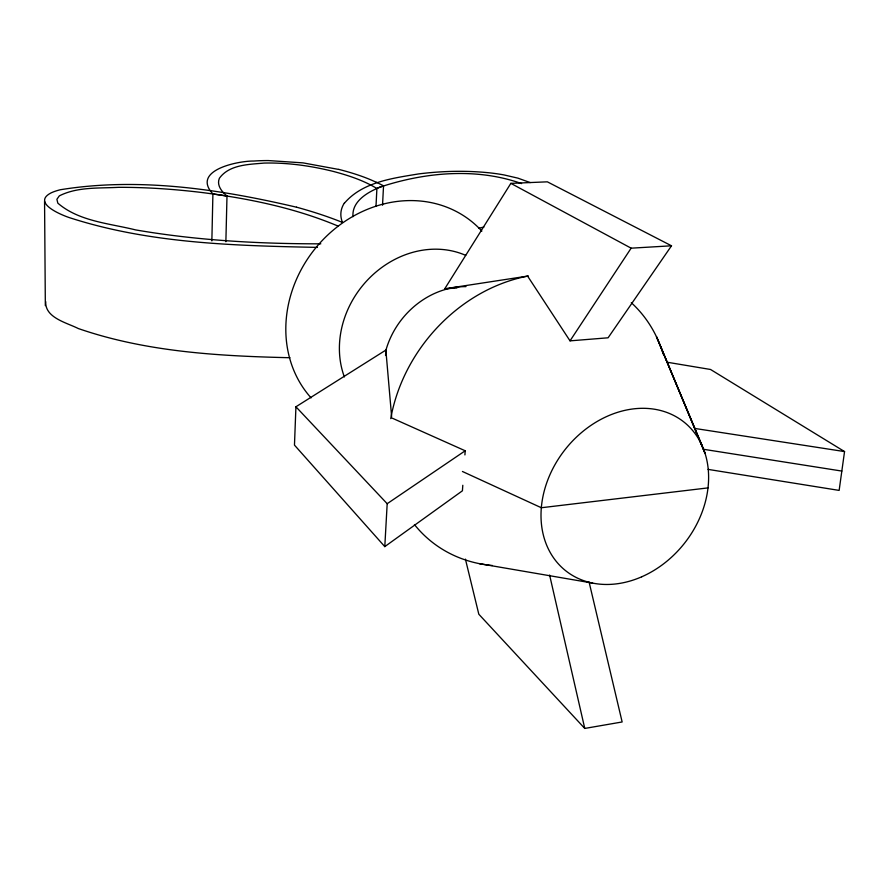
<?xml version="1.0" encoding="UTF-8"?>
<svg xmlns="http://www.w3.org/2000/svg" width="889" height="889" viewBox="0 0 889 889"><rect width="100%" height="100%" fill="white"/><g stroke="black" fill="none" stroke-linecap="round" stroke-linejoin="round"><path stroke-width="1.33" d="M211.86 240.875L212.904 193.935C190.935 170.266 238.196 160.82 253.754 161.042A53.04 11.968 2.2 0 1 268.378 160.565L303.016 162.876L338.509 169.399M225.873 241.708L226.995 196.036C221.85 191.757 216.405 185.234 219.394 178.256C229.262 164.543 248.842 164.465 264.133 163.076C287.347 162.509 310.55 165.776 333.053 171.355C348.077 175.344 363.157 180.211 376.547 188.29C422.208 172.477 475.182 167.01 521.587 183.59M391.627 416.585L385.859 350.088L295.926 406.784L294.47 445.111L384.793 546.613L462.424 490.795L462.802 485.272M375.991 206.381L376.903 188.501L379.736 187.301M382.526 205.215L383.537 185.823L376.28 182.167M385.559 355.489L385.859 350.088M384.793 546.613L387.182 503.707L295.926 406.784M464.914 454.924L465.203 450.779L391.749 417.941M666.861 362.179L710.544 369.48L844.55 451.579L839.138 490.406L708.077 469.392M45.728 301.682C44.85 317.806 66.819 322.707 78.288 328.53C146.063 351.977 218.827 356.089 289.958 357.722M444.733 288.803L510.853 183.367L547.357 181.834L671.506 245.797L608.087 337.798L570.027 340.854L527.599 276.101L444.733 288.803L456.902 288.003M570.027 340.854L631.134 248.175L671.506 245.797M344.376 203.237C362.423 182.001 392.527 178.267 418.53 173.933C442.111 170.977 466.025 170.388 489.672 172.855A52.94 11.99 3.7 0 1 504.03 174.933L517.909 178.144L530.177 182.578M387.182 503.707L465.203 450.779M376.903 188.501C365.546 193.491 351.688 202.492 353.011 216.683M380.148 187.123L383.537 185.823M478.604 228.251L483.916 227.051M465.414 559.125L478.815 614.221L584.762 728.435L622.144 721.968L589.118 582.184M708.022 487.894L541.334 507.741L462.424 471.481M317.429 247.386C234.252 245.708 148.841 243.486 69.042 217.516C60.852 214.705 32.115 202.925 50.784 193.046A58.33 13.991 0.8 0 1 60.252 189.757C138.751 176.967 219.75 189.213 296.426 207.181M320.807 243.83C258.843 243.875 196.691 240.43 135.561 229.895C109.391 223.361 79.01 221.439 57.829 203.148L56.896 199.292L59.33 195.869C77.41 186.723 98.679 188.412 118.359 187.335C145.974 187.223 173.566 189.124 200.97 192.391C247.664 198.269 294.37 207.715 337.92 226.017M212.904 193.935L219.939 194.947M220.816 195.08L226.995 196.036M694.52 428.398L844.55 451.579M703.41 449.267L841.827 471.07M479.304 563.637L592.596 583.084M510.853 183.367L631.134 248.175M702.177 445.767L656.471 336.731L705.099 453.49L660.56 346.254M549.613 575.05L584.762 728.435M44.561 201.258L45.339 305.627M338.698 169.366A189.124 45.195 1.7 0 1 375.98 182.189M296.493 207.17A378.37 104.48 -0.2 0 1 342.221 222.328M342.421 222.317A322.585 78.777 5.3 0 1 344.232 203.225M385.526 351.677A78.432 67.297 -51.5 0 1 465.98 286.614M631.301 302.693A155.819 129.594 -51.5 0 1 663.272 354.233M492.428 565.515A155.819 129.594 -51.5 0 1 414.43 524.566M390.727 418.652A155.819 129.594 -51.5 0 1 528.433 275.979M311.083 397.872A119.626 105.024 -51.5 0 1 325.93 236.763A119.626 105.024 -51.5 0 1 481.86 231.107M344.365 376.936A91.789 79.732 -51.5 0 1 369.491 278.013A91.789 79.732 -51.5 0 1 465.714 255.365M641.702 576.805A95.001 75.876 -51.5 0 0 687.475 425.075A95.001 75.876 -51.5 0 0 545.279 487.294A95.001 75.876 -51.5 0 0 641.702 576.805"/></g></svg>
